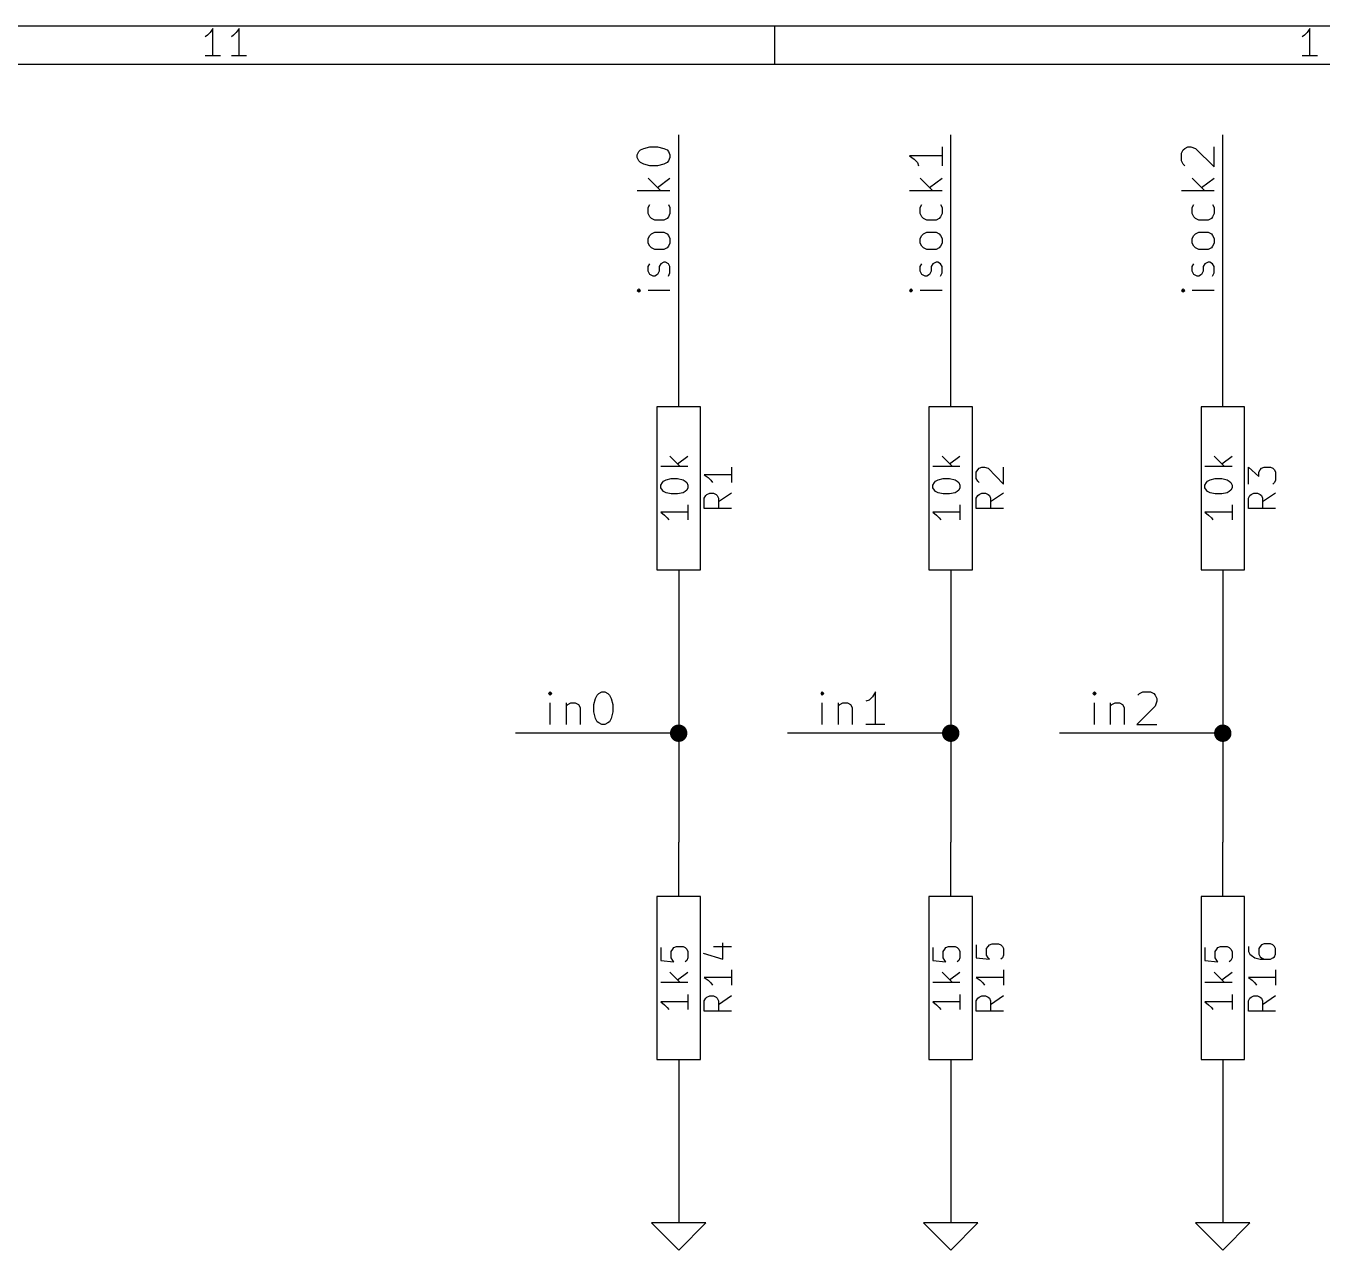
# Model space of a CAD drawing. Extents: x 4000 to 326700, y 4000 to 230000.
# Drawn here: x 212003 to 235825, y 207500 to 230000 of the extents above; entities that cross this region are included whole.
import ezdxf

# ---------------------------------------------------------------- set-up
doc = ezdxf.new("R2010")
doc.units = 0
for name, color, linetype in [('BLACK', 1, 'CONTINUOUS'), ('CYAN', 4, 'CONTINUOUS'), ('GREEN', 3, 'CONTINUOUS'), ('RED', 5, 'CONTINUOUS')]:
    doc.layers.add(name, color=color, linetype=linetype)

msp = doc.modelspace()

# ---------------------------------------------------------------- linework, layer by layer
at = {"layer": 'BLACK'}
for p, q in [((4000, 230000), (326700, 230000)), ((215390, 229880), (215340, 229830)), ((215440, 229950), (215390, 229880)), ((215440, 229450), (215440, 229950)), ((215870, 229880), (215820, 229830)), ((215920, 229950), (215870, 229880)), ((215920, 229450), (215920, 229950)), ((225760, 230000), (225760, 229300)), ((235550, 229880), (235500, 229830)), ((235600, 229950), (235550, 229880)), ((235600, 229450), (235600, 229950)), ((215340, 229830), (215300, 229800)), ((215820, 229830), (215780, 229800)), ((235500, 229830), (235460, 229800)), ((215580, 229450), (215300, 229450)), ((216060, 229450), (215780, 229450)), ((235740, 229450), (235460, 229450)), ((4700, 229300), (326000, 229300)), ((223300, 227720), (223360, 227750)), ((223360, 227750), (223470, 227780)), ((223470, 227780), (223610, 227780)), ((223610, 227780), (223730, 227750)), ((223730, 227750), (223790, 227720)), ((228840, 227780), (228840, 227430)), ((233270, 227720), (233300, 227750)), ((233300, 227750), (233360, 227780)), ((233360, 227780), (233410, 227780)), ((233410, 227780), (233500, 227750)), ((233500, 227750), (233840, 227410)), ((233840, 227410), (233840, 227780)), ((223240, 227630), (223270, 227690)), ((223240, 227580), (223240, 227630)), ((223270, 227520), (223240, 227580)), ((223270, 227690), (223300, 227720)), ((223300, 227490), (223270, 227520)), ((223790, 227720), (223810, 227690)), ((223810, 227520), (223790, 227490)), ((223810, 227690), (223840, 227630)), ((223840, 227580), (223810, 227520)), ((223840, 227630), (223840, 227580)), ((228840, 227610), (228240, 227610)), ((228240, 227610), (228330, 227550)), ((228330, 227550), (228390, 227490)), ((233240, 227660), (233270, 227720)), ((233240, 227520), (233240, 227660)), ((233270, 227460), (233240, 227520)), ((223360, 227460), (223300, 227490)), ((223470, 227430), (223360, 227460)), ((223610, 227430), (223470, 227430)), ((223730, 227460), (223610, 227430)), ((223790, 227490), (223730, 227460)), ((228390, 227490), (228410, 227430)), ((233300, 227430), (233270, 227460)), ((223440, 227200), (223670, 226970)), ((223610, 227030), (223840, 227200)), ((228440, 227200), (228670, 226970)), ((228610, 227030), (228840, 227200)), ((233440, 227200), (233670, 226970)), ((233610, 227030), (233840, 227200)), ((223840, 226970), (223240, 226970)), ((228840, 226970), (228240, 226970)), ((233840, 226970), (233240, 226970)), ((223440, 226660), (223470, 226720)), ((223440, 226550), (223440, 226660)), ((223470, 226490), (223440, 226550)), ((223810, 226720), (223840, 226660)), ((223840, 226550), (223810, 226490)), ((223840, 226660), (223840, 226550)), ((228440, 226660), (228470, 226720)), ((228440, 226550), (228440, 226660)), ((228470, 226490), (228440, 226550)), ((228810, 226720), (228840, 226660)), ((228840, 226550), (228810, 226490)), ((228840, 226660), (228840, 226550)), ((233440, 226660), (233470, 226720)), ((233440, 226550), (233440, 226660)), ((233470, 226490), (233440, 226550)), ((233810, 226720), (233840, 226660)), ((233840, 226550), (233810, 226490)), ((233840, 226660), (233840, 226550)), ((223500, 226460), (223470, 226490)), ((223560, 226430), (223500, 226460)), ((223730, 226430), (223560, 226430)), ((223790, 226460), (223730, 226430)), ((223810, 226490), (223790, 226460)), ((228500, 226460), (228470, 226490)), ((228560, 226430), (228500, 226460)), ((228730, 226430), (228560, 226430)), ((228790, 226460), (228730, 226430)), ((228810, 226490), (228790, 226460)), ((233500, 226460), (233470, 226490)), ((233560, 226430), (233500, 226460)), ((233730, 226430), (233560, 226430)), ((233790, 226460), (233730, 226430)), ((233810, 226490), (233790, 226460)), ((223440, 226090), (223470, 226150)), ((223440, 226010), (223440, 226090)), ((223470, 226150), (223500, 226180)), ((223500, 226180), (223560, 226210)), ((223560, 226210), (223730, 226210)), ((223730, 226210), (223790, 226180)), ((223790, 226180), (223810, 226150)), ((223810, 226150), (223840, 226090)), ((223840, 226090), (223840, 226010)), ((228440, 226090), (228470, 226150)), ((228440, 226010), (228440, 226090)), ((228470, 226150), (228500, 226180)), ((228500, 226180), (228560, 226210)), ((228560, 226210), (228730, 226210)), ((228730, 226210), (228790, 226180)), ((228790, 226180), (228810, 226150)), ((228810, 226150), (228840, 226090)), ((228840, 226090), (228840, 226010)), ((233440, 226090), (233470, 226150)), ((233440, 226010), (233440, 226090)), ((233470, 226150), (233500, 226180)), ((233500, 226180), (233560, 226210)), ((233560, 226210), (233730, 226210)), ((233730, 226210), (233790, 226180)), ((233790, 226180), (233810, 226150)), ((233810, 226150), (233840, 226090)), ((233840, 226090), (233840, 226010)), ((223470, 225950), (223440, 226010)), ((223500, 225920), (223470, 225950)), ((223560, 225890), (223500, 225920)), ((223730, 225890), (223560, 225890)), ((223790, 225920), (223730, 225890)), ((223810, 225950), (223790, 225920)), ((223840, 226010), (223810, 225950)), ((228470, 225950), (228440, 226010)), ((228500, 225920), (228470, 225950)), ((228560, 225890), (228500, 225920)), ((228730, 225890), (228560, 225890)), ((228790, 225920), (228730, 225890)), ((228810, 225950), (228790, 225920)), ((228840, 226010), (228810, 225950)), ((233470, 225950), (233440, 226010)), ((233500, 225920), (233470, 225950)), ((233560, 225890), (233500, 225920)), ((233730, 225890), (233560, 225890)), ((233790, 225920), (233730, 225890)), ((233810, 225950), (233790, 225920)), ((233840, 226010), (233810, 225950)), ((223440, 225580), (223470, 225630)), ((223670, 225630), (223640, 225580)), ((223730, 225660), (223670, 225630)), ((223760, 225660), (223730, 225660)), ((223810, 225630), (223760, 225660)), ((223840, 225580), (223810, 225630)), ((228440, 225580), (228470, 225630)), ((228670, 225630), (228640, 225580)), ((228730, 225660), (228670, 225630)), ((228760, 225660), (228730, 225660)), ((228810, 225630), (228760, 225660)), ((228840, 225580), (228810, 225630)), ((233440, 225580), (233470, 225630)), ((233670, 225630), (233640, 225580)), ((233730, 225660), (233670, 225630)), ((233760, 225660), (233730, 225660)), ((233810, 225630), (233760, 225660)), ((233840, 225580), (233810, 225630)), ((223440, 225490), (223440, 225580)), ((223470, 225430), (223440, 225490)), ((223530, 225400), (223470, 225430)), ((223560, 225400), (223530, 225400)), ((223610, 225430), (223560, 225400)), ((223640, 225490), (223610, 225430)), ((223640, 225580), (223640, 225490)), ((223810, 225400), (223840, 225460)), ((223840, 225460), (223840, 225580)), ((228440, 225490), (228440, 225580)), ((228470, 225430), (228440, 225490)), ((228530, 225400), (228470, 225430)), ((228560, 225400), (228530, 225400)), ((228610, 225430), (228560, 225400)), ((228640, 225490), (228610, 225430)), ((228640, 225580), (228640, 225490)), ((228810, 225400), (228840, 225460)), ((228840, 225460), (228840, 225580)), ((233440, 225490), (233440, 225580)), ((233470, 225430), (233440, 225490)), ((233530, 225400), (233470, 225430)), ((233560, 225400), (233530, 225400)), ((233610, 225430), (233560, 225400)), ((233640, 225490), (233610, 225430)), ((233640, 225580), (233640, 225490)), ((233810, 225400), (233840, 225460)), ((233840, 225460), (233840, 225580)), ((223270, 225170), (223240, 225140)), ((223240, 225140), (223270, 225110)), ((223240, 225140), (223300, 225140)), ((223300, 225140), (223270, 225170)), ((223270, 225110), (223300, 225140)), ((223840, 225140), (223440, 225140)), ((228270, 225170), (228240, 225140)), ((228240, 225140), (228270, 225110)), ((228240, 225140), (228300, 225140)), ((228300, 225140), (228270, 225170)), ((228270, 225110), (228300, 225140)), ((228840, 225140), (228440, 225140)), ((233270, 225170), (233240, 225140)), ((233240, 225140), (233270, 225110)), ((233240, 225140), (233300, 225140)), ((233300, 225140), (233270, 225170)), ((233270, 225110), (233300, 225140)), ((233840, 225140), (233440, 225140)), ((221640, 217760), (221610, 217730)), ((221670, 217730), (221640, 217760)), ((221640, 217760), (221640, 217700)), ((222530, 217730), (222590, 217760)), ((222590, 217760), (222640, 217760)), ((222640, 217760), (222700, 217730)), ((226640, 217760), (226610, 217730)), ((226670, 217730), (226640, 217760)), ((226640, 217760), (226640, 217700)), ((227620, 217760), (227560, 217670)), ((227620, 217160), (227620, 217760)), ((231640, 217760), (231610, 217730)), ((231670, 217730), (231640, 217760)), ((231640, 217760), (231640, 217700)), ((232470, 217730), (232530, 217760)), ((232530, 217760), (232670, 217760)), ((232670, 217760), (232730, 217730)), ((221610, 217730), (221640, 217700)), ((221640, 217700), (221670, 217730)), ((221640, 217160), (221640, 217560)), ((221930, 217560), (221930, 217160)), ((221930, 217500), (221960, 217530)), ((221960, 217530), (222020, 217560)), ((222020, 217560), (222100, 217560)), ((222100, 217560), (222160, 217530)), ((222160, 217530), (222190, 217470)), ((222440, 217530), (222470, 217640)), ((222440, 217390), (222440, 217530)), ((222470, 217640), (222500, 217700)), ((222500, 217700), (222530, 217730)), ((222700, 217730), (222730, 217700)), ((222730, 217700), (222760, 217640)), ((222760, 217640), (222790, 217530)), ((222790, 217530), (222790, 217390)), ((226610, 217730), (226640, 217700)), ((226640, 217700), (226670, 217730)), ((226640, 217160), (226640, 217560)), ((226930, 217560), (226930, 217160)), ((226930, 217500), (226960, 217530)), ((226960, 217530), (227020, 217560)), ((227020, 217560), (227100, 217560)), ((227100, 217560), (227160, 217530)), ((227160, 217530), (227190, 217470)), ((227500, 217610), (227440, 217590)), ((227560, 217670), (227500, 217610)), ((231610, 217730), (231640, 217700)), ((231640, 217700), (231670, 217730)), ((231640, 217160), (231640, 217560)), ((231930, 217560), (231930, 217160)), ((231930, 217500), (231960, 217530)), ((231960, 217530), (232020, 217560)), ((232020, 217560), (232100, 217560)), ((232100, 217560), (232160, 217530)), ((232160, 217530), (232190, 217470)), ((232760, 217500), (232420, 217160)), ((232440, 217700), (232470, 217730)), ((232730, 217730), (232760, 217700)), ((232760, 217700), (232790, 217640)), ((232790, 217590), (232760, 217500)), ((232790, 217640), (232790, 217590)), ((222190, 217470), (222190, 217160)), ((222470, 217270), (222440, 217390)), ((222500, 217210), (222470, 217270)), ((222760, 217270), (222730, 217210)), ((222790, 217390), (222760, 217270)), ((227190, 217470), (227190, 217160)), ((232190, 217470), (232190, 217160)), ((222530, 217190), (222500, 217210)), ((222590, 217160), (222530, 217190)), ((222640, 217160), (222590, 217160)), ((222700, 217190), (222640, 217160)), ((222730, 217210), (222700, 217190)), ((227790, 217160), (227440, 217160)), ((232420, 217160), (232790, 217160))]:
    msp.add_line(p, q, dxfattribs=at)
at = {"layer": 'CYAN'}
for p, q in [((223840, 222090), (224030, 221900)), ((223980, 221950), (224170, 222090)), ((228840, 222090), (229030, 221900)), ((228980, 221950), (229170, 222090)), ((233840, 222090), (234030, 221900)), ((233980, 221950), (234170, 222090)), ((224170, 221900), (223670, 221900)), ((224970, 221890), (224970, 221610)), ((229170, 221900), (228670, 221900)), ((229470, 221800), (229500, 221840)), ((229470, 221680), (229470, 221800)), ((229500, 221840), (229520, 221870)), ((229520, 221870), (229570, 221890)), ((229570, 221890), (229620, 221890)), ((229620, 221890), (229690, 221870)), ((229690, 221870), (229970, 221580)), ((229970, 221580), (229970, 221890)), ((234170, 221900), (233670, 221900)), ((234470, 221580), (234470, 221890)), ((234470, 221890), (234660, 221720)), ((234660, 221800), (234690, 221840)), ((234660, 221720), (234660, 221800)), ((234690, 221840), (234710, 221870)), ((234710, 221870), (234760, 221890)), ((234760, 221890), (234880, 221890)), ((234880, 221890), (234920, 221870)), ((234920, 221870), (234950, 221840)), ((234950, 221840), (234970, 221800)), ((234970, 221800), (234970, 221650)), ((223670, 221560), (223700, 221610)), ((223670, 221510), (223670, 221560)), ((223700, 221610), (223720, 221630)), ((223720, 221630), (223770, 221660)), ((223770, 221660), (223860, 221680)), ((223860, 221680), (223980, 221680)), ((223980, 221680), (224080, 221660)), ((224080, 221660), (224120, 221630)), ((224120, 221630), (224150, 221610)), ((224150, 221610), (224170, 221560)), ((224170, 221560), (224170, 221510)), ((224970, 221750), (224470, 221750)), ((224470, 221750), (224540, 221700)), ((224540, 221700), (224590, 221650)), ((224590, 221650), (224620, 221610)), ((228670, 221560), (228700, 221610)), ((228670, 221510), (228670, 221560)), ((228700, 221610), (228720, 221630)), ((228720, 221630), (228770, 221660)), ((228770, 221660), (228860, 221680)), ((228860, 221680), (228980, 221680)), ((228980, 221680), (229080, 221660)), ((229080, 221660), (229120, 221630)), ((229120, 221630), (229150, 221610)), ((229150, 221610), (229170, 221560)), ((229170, 221560), (229170, 221510)), ((229500, 221630), (229470, 221680)), ((229520, 221610), (229500, 221630)), ((233670, 221560), (233700, 221610)), ((233670, 221510), (233670, 221560)), ((233700, 221610), (233720, 221630)), ((233720, 221630), (233770, 221660)), ((233770, 221660), (233860, 221680)), ((233860, 221680), (233980, 221680)), ((233980, 221680), (234080, 221660)), ((234080, 221660), (234120, 221630)), ((234120, 221630), (234150, 221610)), ((234150, 221610), (234170, 221560)), ((234170, 221560), (234170, 221510)), ((234950, 221610), (234920, 221580)), ((234970, 221650), (234950, 221610)), ((223700, 221470), (223670, 221510)), ((223720, 221440), (223700, 221470)), ((223770, 221420), (223720, 221440)), ((223860, 221400), (223770, 221420)), ((223980, 221400), (223860, 221400)), ((224080, 221420), (223980, 221400)), ((224120, 221440), (224080, 221420)), ((224150, 221470), (224120, 221440)), ((224170, 221510), (224150, 221470)), ((224470, 221320), (224500, 221370)), ((224470, 221130), (224470, 221320)), ((224500, 221370), (224520, 221390)), ((224520, 221390), (224570, 221410)), ((224570, 221410), (224640, 221410)), ((224640, 221410), (224690, 221390)), ((224690, 221390), (224710, 221370)), ((224710, 221370), (224730, 221320)), ((224970, 221410), (224730, 221250)), ((224730, 221320), (224730, 221130)), ((228700, 221470), (228670, 221510)), ((228720, 221440), (228700, 221470)), ((228770, 221420), (228720, 221440)), ((228860, 221400), (228770, 221420)), ((228980, 221400), (228860, 221400)), ((229080, 221420), (228980, 221400)), ((229120, 221440), (229080, 221420)), ((229150, 221470), (229120, 221440)), ((229170, 221510), (229150, 221470)), ((229470, 221320), (229500, 221370)), ((229470, 221130), (229470, 221320)), ((229500, 221370), (229520, 221390)), ((229520, 221390), (229570, 221410)), ((229570, 221410), (229640, 221410)), ((229640, 221410), (229690, 221390)), ((229690, 221390), (229710, 221370)), ((229710, 221370), (229730, 221320)), ((229970, 221410), (229730, 221250)), ((229730, 221320), (229730, 221130)), ((233700, 221470), (233670, 221510)), ((233720, 221440), (233700, 221470)), ((233770, 221420), (233720, 221440)), ((233860, 221400), (233770, 221420)), ((233980, 221400), (233860, 221400)), ((234080, 221420), (233980, 221400)), ((234120, 221440), (234080, 221420)), ((234150, 221470), (234120, 221440)), ((234170, 221510), (234150, 221470)), ((234470, 221320), (234500, 221370)), ((234470, 221130), (234470, 221320)), ((234500, 221370), (234520, 221390)), ((234520, 221390), (234570, 221410)), ((234570, 221410), (234640, 221410)), ((234640, 221410), (234690, 221390)), ((234690, 221390), (234710, 221370)), ((234710, 221370), (234730, 221320)), ((234970, 221410), (234730, 221250)), ((234730, 221320), (234730, 221130)), ((224170, 221200), (224170, 220920)), ((224970, 221130), (224470, 221130)), ((229170, 221200), (229170, 220920)), ((229970, 221130), (229470, 221130)), ((234170, 221200), (234170, 220920)), ((234970, 221130), (234470, 221130)), ((224170, 221060), (223670, 221060)), ((223670, 221060), (223740, 221010)), ((223740, 221010), (223790, 220960)), ((223790, 220960), (223820, 220920)), ((229170, 221060), (228670, 221060)), ((228670, 221060), (228740, 221010)), ((228740, 221010), (228790, 220960)), ((228790, 220960), (228820, 220920)), ((234170, 221060), (233670, 221060)), ((233670, 221060), (233740, 221010)), ((233740, 221010), (233790, 220960)), ((233790, 220960), (233820, 220920)), ((223670, 213060), (223670, 212820)), ((223860, 212990), (223890, 213030)), ((223860, 212870), (223860, 212990)), ((223890, 213030), (223910, 213060)), ((223910, 213060), (223960, 213080)), ((223960, 213080), (224080, 213080)), ((224080, 213080), (224120, 213060)), ((224120, 213060), (224150, 213030)), ((224150, 213030), (224170, 212990)), ((224170, 212990), (224170, 212870)), ((224640, 213080), (224970, 213080)), ((224810, 212850), (224810, 213150)), ((228670, 213060), (228670, 212820)), ((228860, 212990), (228890, 213030)), ((228860, 212870), (228860, 212990)), ((228890, 213030), (228910, 213060)), ((228910, 213060), (228960, 213080)), ((228960, 213080), (229080, 213080)), ((229080, 213080), (229120, 213060)), ((229120, 213060), (229150, 213030)), ((229150, 213030), (229170, 212990)), ((229170, 212990), (229170, 212870)), ((229470, 213110), (229470, 212870)), ((229660, 213040), (229690, 213080)), ((229660, 212920), (229660, 213040)), ((229690, 213080), (229710, 213110)), ((229710, 213110), (229760, 213130)), ((229760, 213130), (229880, 213130)), ((229880, 213130), (229920, 213110)), ((229920, 213110), (229950, 213080)), ((229950, 213080), (229970, 213040)), ((229970, 213040), (229970, 212920)), ((233670, 213060), (233670, 212820)), ((233860, 212990), (233890, 213030)), ((233860, 212870), (233860, 212990)), ((233890, 213030), (233910, 213060)), ((233910, 213060), (233960, 213080)), ((233960, 213080), (234080, 213080)), ((234080, 213080), (234120, 213060)), ((234120, 213060), (234150, 213030)), ((234150, 213030), (234170, 212990)), ((234170, 212990), (234170, 212870)), ((234470, 213080), (234470, 212990)), ((234470, 212990), (234500, 212940)), ((234690, 213080), (234660, 213040)), ((234660, 213040), (234660, 212940)), ((234710, 213110), (234690, 213080)), ((234760, 213130), (234710, 213110)), ((234880, 213130), (234760, 213130)), ((234920, 213110), (234880, 213130)), ((234950, 213080), (234920, 213110)), ((234970, 213040), (234950, 213080)), ((234970, 212940), (234970, 213040)), ((223670, 212820), (223910, 212800)), ((223890, 212820), (223860, 212870)), ((223910, 212800), (223890, 212820)), ((224150, 212820), (224120, 212800)), ((224170, 212870), (224150, 212820)), ((224450, 212960), (224810, 212850)), ((228670, 212820), (228910, 212800)), ((228890, 212820), (228860, 212870)), ((228910, 212800), (228890, 212820)), ((229150, 212820), (229120, 212800)), ((229170, 212870), (229150, 212820)), ((229470, 212870), (229710, 212850)), ((229690, 212870), (229660, 212920)), ((229710, 212850), (229690, 212870)), ((229950, 212870), (229920, 212850)), ((229970, 212920), (229950, 212870)), ((233670, 212820), (233910, 212800)), ((233890, 212820), (233860, 212870)), ((233910, 212800), (233890, 212820)), ((234150, 212820), (234120, 212800)), ((234170, 212870), (234150, 212820)), ((234500, 212940), (234520, 212920)), ((234520, 212920), (234590, 212870)), ((234590, 212870), (234690, 212850)), ((234660, 212940), (234690, 212890)), ((234690, 212890), (234710, 212870)), ((234690, 212850), (234880, 212850)), ((234710, 212870), (234760, 212850)), ((234880, 212850), (234920, 212870)), ((234920, 212870), (234950, 212890)), ((234950, 212890), (234970, 212940)), ((223840, 212610), (224030, 212420)), ((223980, 212470), (224170, 212610)), ((224970, 212510), (224470, 212510)), ((224470, 212510), (224540, 212460)), ((224970, 212650), (224970, 212370)), ((228840, 212610), (229030, 212420)), ((228980, 212470), (229170, 212610)), ((229970, 212510), (229470, 212510)), ((229470, 212510), (229540, 212460)), ((229970, 212650), (229970, 212370)), ((233840, 212610), (234030, 212420)), ((233980, 212470), (234170, 212610)), ((234970, 212510), (234470, 212510)), ((234470, 212510), (234540, 212460)), ((234970, 212650), (234970, 212370)), ((224170, 212420), (223670, 212420)), ((224540, 212460), (224590, 212410)), ((224590, 212410), (224620, 212370)), ((229170, 212420), (228670, 212420)), ((229540, 212460), (229590, 212410)), ((229590, 212410), (229620, 212370)), ((234170, 212420), (233670, 212420)), ((234540, 212460), (234590, 212410)), ((234590, 212410), (234620, 212370)), ((224170, 212060), (223670, 212060)), ((223670, 212060), (223740, 212010)), ((224170, 212200), (224170, 211920)), ((224470, 212080), (224500, 212130)), ((224470, 211890), (224470, 212080)), ((224500, 212130), (224520, 212150)), ((224520, 212150), (224570, 212170)), ((224570, 212170), (224640, 212170)), ((224640, 212170), (224690, 212150)), ((224690, 212150), (224710, 212130)), ((224710, 212130), (224730, 212080)), ((224970, 212170), (224730, 212010)), ((224730, 212080), (224730, 211890)), ((229170, 212060), (228670, 212060)), ((228670, 212060), (228740, 212010)), ((229170, 212200), (229170, 211920)), ((229470, 212080), (229500, 212130)), ((229470, 211890), (229470, 212080)), ((229500, 212130), (229520, 212150)), ((229520, 212150), (229570, 212170)), ((229570, 212170), (229640, 212170)), ((229640, 212170), (229690, 212150)), ((229690, 212150), (229710, 212130)), ((229710, 212130), (229730, 212080)), ((229970, 212170), (229730, 212010)), ((229730, 212080), (229730, 211890)), ((234170, 212060), (233670, 212060)), ((233670, 212060), (233740, 212010)), ((234170, 212200), (234170, 211920)), ((234470, 212080), (234500, 212130)), ((234470, 211890), (234470, 212080)), ((234500, 212130), (234520, 212150)), ((234520, 212150), (234570, 212170)), ((234570, 212170), (234640, 212170)), ((234640, 212170), (234690, 212150)), ((234690, 212150), (234710, 212130)), ((234710, 212130), (234730, 212080)), ((234970, 212170), (234730, 212010)), ((234730, 212080), (234730, 211890)), ((223740, 212010), (223790, 211960)), ((223790, 211960), (223820, 211920)), ((224970, 211890), (224470, 211890)), ((228740, 212010), (228790, 211960)), ((228790, 211960), (228820, 211920)), ((229970, 211890), (229470, 211890)), ((233740, 212010), (233790, 211960)), ((233790, 211960), (233820, 211920)), ((234970, 211890), (234470, 211890))]:
    msp.add_line(p, q, dxfattribs=at)
at = {"layer": 'GREEN'}
for p, q in [((224000, 224000), (224000, 228000)), ((229000, 224000), (229000, 228000)), ((234000, 224000), (234000, 228000)), ((224000, 219000), (224000, 215000)), ((229000, 219000), (229000, 215000)), ((234000, 219000), (234000, 215000)), ((224000, 217000), (221000, 217000)), ((229000, 217000), (226000, 217000)), ((234000, 217000), (231000, 217000)), ((224000, 210000), (224000, 208000)), ((229000, 210000), (229000, 208000)), ((234000, 210000), (234000, 208000))]:
    msp.add_line(p, q, dxfattribs=at)
at = {"layer": 'GREEN', "const_width": 160}
for points in [[(223920, 217000, 1), (224080, 217000, 1)], [(228920, 217000, 1), (229080, 217000, 1)], [(233920, 217000, 1), (234080, 217000, 1)]]:
    msp.add_lwpolyline(points, format="xyb", close=True, dxfattribs=at)
at = {"layer": 'RED'}
for p, q in [((224000, 223000), (224000, 224000)), ((229000, 223000), (229000, 224000)), ((234000, 223000), (234000, 224000)), ((223600, 223000), (223600, 220000)), ((224400, 223000), (223600, 223000)), ((224400, 220000), (224400, 223000)), ((228600, 223000), (228600, 220000)), ((229400, 223000), (228600, 223000)), ((229400, 220000), (229400, 223000)), ((233600, 223000), (233600, 220000)), ((234400, 223000), (233600, 223000)), ((234400, 220000), (234400, 223000)), ((223600, 220000), (224400, 220000)), ((224000, 220000), (224000, 219000)), ((228600, 220000), (229400, 220000)), ((229000, 220000), (229000, 219000)), ((233600, 220000), (234400, 220000)), ((234000, 220000), (234000, 219000)), ((224000, 214000), (224000, 215000)), ((229000, 214000), (229000, 215000)), ((234000, 214000), (234000, 215000)), ((223600, 214000), (223600, 211000)), ((224400, 214000), (223600, 214000)), ((224400, 211000), (224400, 214000)), ((228600, 214000), (228600, 211000)), ((229400, 214000), (228600, 214000)), ((229400, 211000), (229400, 214000)), ((233600, 214000), (233600, 211000)), ((234400, 214000), (233600, 214000)), ((234400, 211000), (234400, 214000)), ((223600, 211000), (224400, 211000)), ((224000, 211000), (224000, 210000)), ((228600, 211000), (229400, 211000)), ((229000, 211000), (229000, 210000)), ((233600, 211000), (234400, 211000)), ((234000, 211000), (234000, 210000)), ((223500, 208000), (224000, 207500)), ((224500, 208000), (223500, 208000)), ((224000, 207500), (224500, 208000)), ((228500, 208000), (229000, 207500)), ((229500, 208000), (228500, 208000)), ((229000, 207500), (229500, 208000)), ((233500, 208000), (234000, 207500)), ((234500, 208000), (233500, 208000)), ((234000, 207500), (234500, 208000))]:
    msp.add_line(p, q, dxfattribs=at)

doc.saveas('drawing.dxf')
